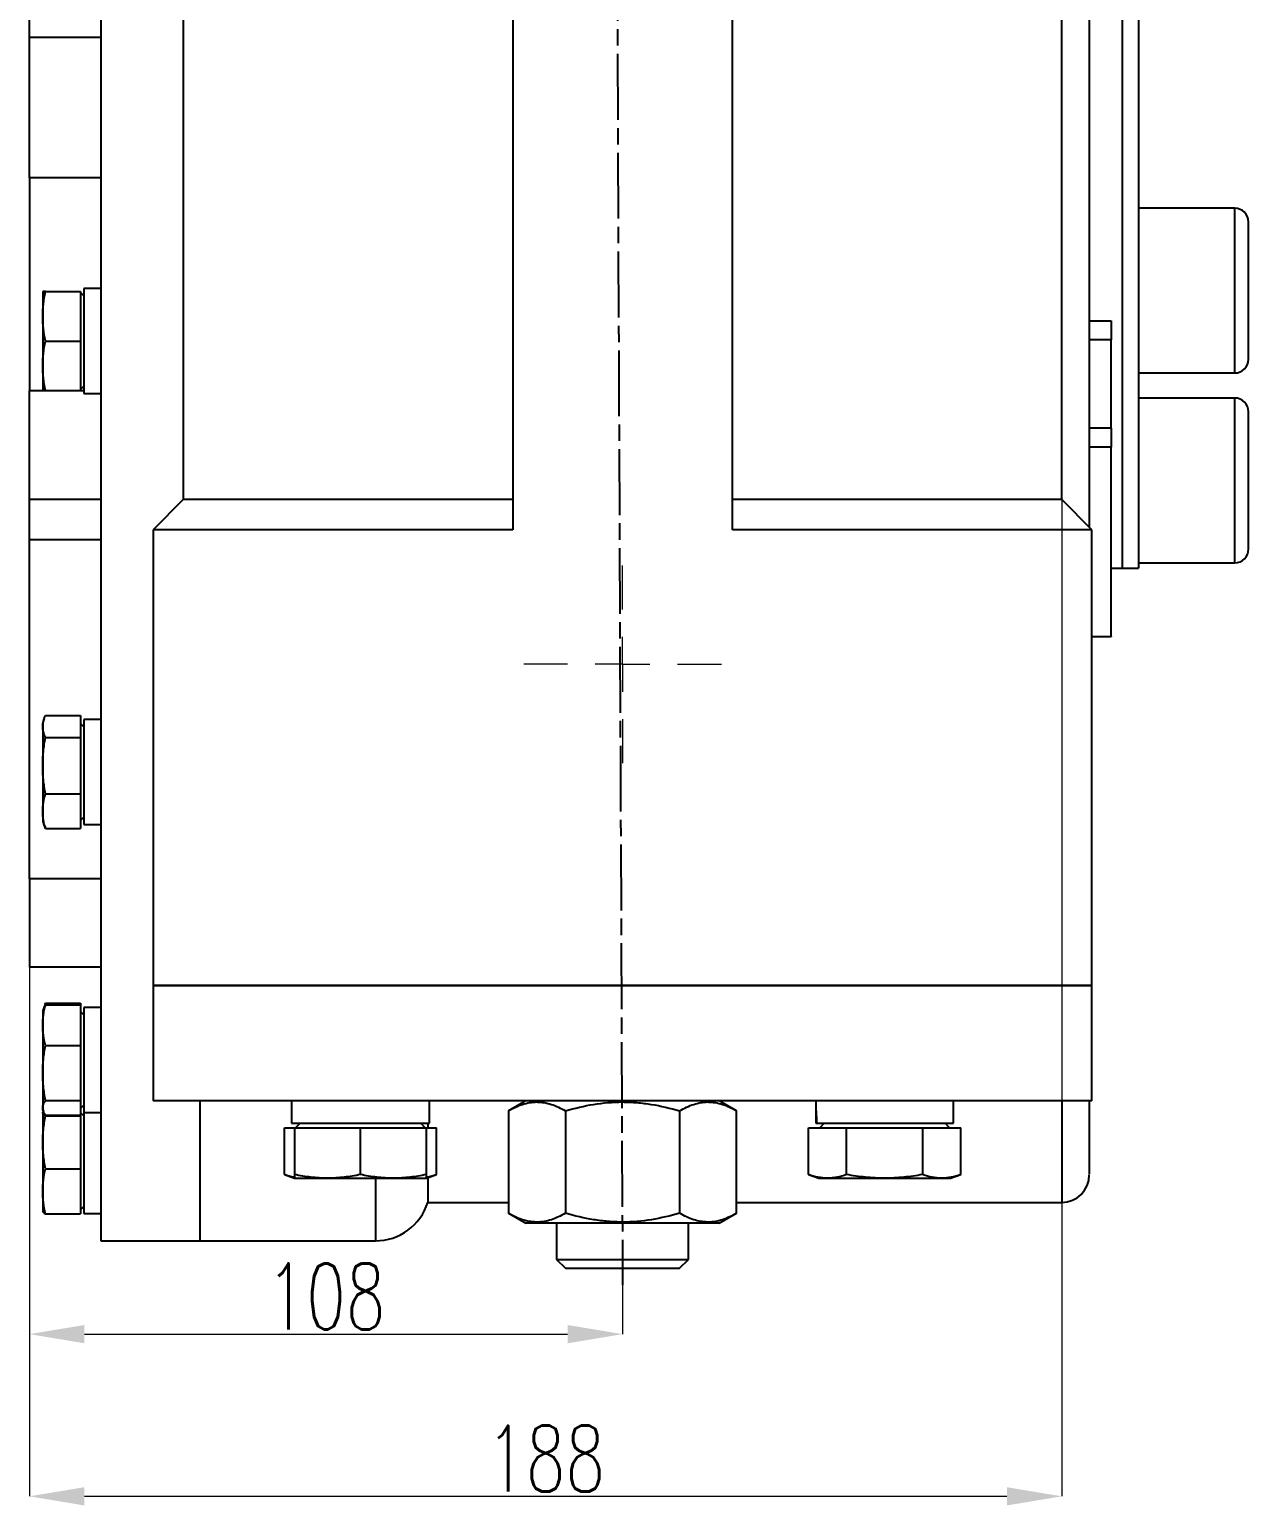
# Model space of a CAD drawing. Header units: millimetres. Extents: x 2180 to 4616, y 795 to 2518.
# Drawn here: x 2703.6 to 2925.6, y 1420.5 to 1689.4 of the extents above; entities that cross this region are included whole.
import ezdxf

# ---------------------------------------------------------------- set-up
doc = ezdxf.new("R2010")
doc.units = ezdxf.units.MM
doc.linetypes.add('AM_ISO08W050', pattern=[18, 12, -1.5, 3, -1.5])
for name, color, linetype, lineweight in [('10', 7, 'Continuous', 0), ('AM_5', 3, 'Continuous', 25), ('AM_7', 4, 'AM_ISO08W050', 25)]:
    doc.layers.add(name, color=color, linetype=linetype, lineweight=lineweight)
doc.styles.add('SLDTEXTSTYLE1', font='txt.shx', dxfattribs={"width": 0.7, "bigfont": 'gbcbig.shx'})
doc.dimstyles.new('SLDDIMSTYLE12$0', dxfattribs={"dimtxt": 12, "dimasz": 10, "dimexe": 0, "dimexo": 0.0625, "dimgap": 0.875, "dimtad": 1, "dimdec": 1, "dimlfac": 1.8, "dimrnd": 1e-09, "dimzin": 12, "dimdsep": 46, "dimtxsty": 'SLDTEXTSTYLE1', "dimcen": 0.09, "dimdle": 8.16, "dimclrd": 3, "dimclre": 3, "dimadec": 0, "dimazin": 3, "dimtfac": 1, "dimtdec": 1, "dimtofl": 0, "dimtmove": 0, "dimatfit": 3, "dimfxl": 0, "dimfrac": 2, "dimtolj": 1, "dimlwd": 5, "dimlwe": 5, "dimarcsym": 0})

# ---------------------------------------------------------------- blocks, each defined once
blk = doc.blocks.new('SW_CENTERMARKSYMBOL_17')
at = {"layer": '10', "color": 0}
for p, q in [((0, 1), (0, 1.8)), ((0, 0), (0, 0.5)), ((-1, 0), (-1.8, 0)), ((0, 0), (-0.5, 0)), ((0, 0), (0, -0.5)), ((0, 0), (0.5, 0)), ((1, 0), (1.8, 0)), ((0, -1), (0, -1.8))]:
    blk.add_line(p, q, dxfattribs=at)
blk = doc.blocks.new('*D60')
at = {"layer": 'AM_5', "color": 3, "lineweight": 5, "transparency": 16777216}
blk.add_line((2703.64, 1518.54), (2703.64, 1451.75), dxfattribs=at)
at = {"layer": 'AM_5', "color": 3, "linetype": 'Continuous', "lineweight": 5, "transparency": 16777216}
for p, q in [((2811.64, 1463.68), (2811.64, 1451.75)), ((2713.64, 1451.75), (2801.64, 1451.75))]:
    blk.add_line(p, q, dxfattribs=at)
at = {"layer": 'AM_5', "color": 3, "transparency": 16777216}
for points in [[(2713.64, 1453.41), (2713.64, 1450.08), (2703.64, 1451.75)], [(2801.64, 1453.41), (2801.64, 1450.08), (2811.64, 1451.75)]]:
    blk.add_solid(points, dxfattribs=at)
at = {"layer": 'Defpoints', "color": 0, "transparency": 16777216}
for p in [(2703.64, 1518.6), (2811.64, 1463.75), (2811.64, 1451.75)]:
    blk.add_point(p, dxfattribs=at)
at = {"layer": 'AM_5', "color": 0, "transparency": 16777216, "insert": (2757.64, 1458.62), "char_height": 12, "attachment_point": 5, "style": 'SLDTEXTSTYLE1'}
blk.add_mtext('\\A1;108', dxfattribs=at)
blk = doc.blocks.new('*D61')
at = {"layer": 'AM_5', "color": 3, "linetype": 'Continuous', "lineweight": 5, "transparency": 16777216}
for p, q in [((2891.64, 1603.68), (2891.64, 1422.21)), ((2713.64, 1422.21), (2881.64, 1422.21))]:
    blk.add_line(p, q, dxfattribs=at)
at = {"layer": 'AM_5', "color": 3, "lineweight": 5, "transparency": 16777216}
blk.add_line((2703.64, 1518.54), (2703.64, 1422.21), dxfattribs=at)
at = {"layer": 'AM_5', "color": 3, "transparency": 16777216}
for points in [[(2713.64, 1423.87), (2713.64, 1420.54), (2703.64, 1422.21)], [(2881.64, 1423.87), (2881.64, 1420.54), (2891.64, 1422.21)]]:
    blk.add_solid(points, dxfattribs=at)
at = {"layer": 'Defpoints', "color": 0, "transparency": 16777216}
for p in [(2891.64, 1603.75), (2703.64, 1518.6), (2891.64, 1422.21)]:
    blk.add_point(p, dxfattribs=at)
at = {"layer": 'AM_5', "color": 0, "transparency": 16777216, "insert": (2797.64, 1429.08), "char_height": 12, "attachment_point": 5, "style": 'SLDTEXTSTYLE1'}
blk.add_mtext('\\A1;188', dxfattribs=at)

msp = doc.modelspace()

# ---------------------------------------------------------------- linework, layer by layer
at = {"color": 7, "linetype": 'Continuous', "lineweight": 25}
for p, q in [((2716.641, 1981.747), (2716.641, 1468.747)), ((2791.641, 1852.247), (2791.641, 1598.247)), ((2831.641, 1598.247), (2831.641, 1852.247)), ((2731.641, 1846.747), (2731.641, 1661.686)), ((2902.641, 1810.676), (2902.641, 1591.247)), ((2905.641, 1810.676), (2905.641, 1591.247)), ((2891.641, 1603.747), (2891.641, 1702.931)), ((2703.641, 1687.989), (2703.641, 1694.797)), ((2703.641, 1662.381), (2703.641, 1687.989)), ((2703.641, 1687.989), (2716.641, 1687.989)), ((2703.641, 1662.381), (2703.641, 1623.578)), ((2716.641, 1662.381), (2703.641, 1662.381)), ((2731.641, 1661.686), (2731.641, 1603.747)), ((2923.141, 1656.809), (2905.641, 1656.809)), ((2923.141, 1641.809), (2923.141, 1656.809)), ((2706.041, 1641.638), (2706.041, 1637.131)), ((2706.548, 1641.643), (2712.941, 1641.643)), ((2706.548, 1641.633), (2712.941, 1641.633)), ((2712.941, 1641.643), (2712.941, 1641.633)), ((2712.941, 1641.633), (2712.941, 1632.628)), ((2713.541, 1640.873), (2712.941, 1641.473)), ((2716.641, 1642.188), (2713.541, 1642.188)), ((2713.541, 1642.188), (2713.541, 1623.088)), ((2923.141, 1626.809), (2923.141, 1641.809)), ((2706.041, 1637.131), (2706.041, 1628.131)), ((2896.641, 1636.311), (2900.641, 1636.311)), ((2900.641, 1636.311), (2900.641, 1632.861)), ((2706.548, 1632.628), (2712.941, 1632.628)), ((2712.941, 1632.628), (2712.941, 1623.633)), ((2900.641, 1632.861), (2896.641, 1632.861)), ((2900.641, 1616.76), (2900.641, 1632.861)), ((2706.041, 1628.131), (2706.041, 1623.638)), ((2905.641, 1626.809), (2923.141, 1626.809)), ((2712.941, 1623.803), (2713.541, 1624.403)), ((2713.541, 1623.578), (2703.641, 1623.578)), ((2703.641, 1603.833), (2703.641, 1623.578)), ((2706.548, 1623.633), (2712.941, 1623.633)), ((2713.541, 1623.088), (2716.641, 1623.088)), ((2923.141, 1622.247), (2905.641, 1622.247)), ((2923.141, 1592.247), (2923.141, 1622.247)), ((2900.641, 1616.76), (2896.641, 1616.76)), ((2900.641, 1616.76), (2900.641, 1613.309)), ((2900.641, 1613.309), (2896.641, 1613.309)), ((2900.641, 1578.807), (2900.641, 1613.309)), ((2703.641, 1603.833), (2716.641, 1603.833)), ((2703.641, 1596.496), (2703.641, 1603.833)), ((2731.641, 1603.747), (2726.141, 1598.247)), ((2791.641, 1603.747), (2731.641, 1603.747)), ((2891.641, 1603.747), (2831.641, 1603.747)), ((2897.141, 1598.247), (2891.641, 1603.747)), ((2726.141, 1598.247), (2726.141, 1515.247)), ((2791.641, 1598.247), (2726.141, 1598.247)), ((2897.141, 1598.247), (2831.641, 1598.247)), ((2897.141, 1515.247), (2897.141, 1598.247)), ((2703.641, 1596.496), (2716.641, 1596.496)), ((2703.641, 1534.671), (2703.641, 1596.496)), ((2905.641, 1592.247), (2923.141, 1592.247)), ((2900.641, 1591.247), (2902.641, 1591.247)), ((2902.641, 1591.247), (2905.641, 1591.247)), ((2897.141, 1578.807), (2900.641, 1578.807)), ((2900.641, 1578.785), (2897.141, 1578.785)), ((2900.641, 1578.807), (2900.641, 1578.785)), ((2706.324, 1563.904), (2706.041, 1563.127)), ((2706.041, 1563.127), (2706.041, 1562.439)), ((2706.041, 1562.439), (2706.041, 1555.294)), ((2706.548, 1564.432), (2712.941, 1564.432)), ((2712.941, 1564.432), (2712.941, 1560.446)), ((2713.541, 1562.362), (2712.941, 1562.962)), ((2716.641, 1563.677), (2713.541, 1563.677)), ((2713.541, 1563.677), (2713.541, 1544.577)), ((2706.548, 1560.446), (2712.941, 1560.446)), ((2712.941, 1560.446), (2712.941, 1550.142)), ((2706.041, 1555.294), (2706.041, 1546.982)), ((2706.548, 1550.142), (2712.941, 1550.142)), ((2712.941, 1550.142), (2712.941, 1543.823)), ((2706.041, 1546.982), (2706.041, 1545.127)), ((2712.941, 1545.292), (2713.541, 1545.892)), ((2706.041, 1545.127), (2706.324, 1544.351)), ((2706.406, 1544.381), (2706.548, 1543.823)), ((2706.548, 1543.823), (2712.941, 1543.823)), ((2713.541, 1544.577), (2716.641, 1544.577)), ((2716.641, 1534.671), (2703.641, 1534.671)), ((2703.641, 1534.671), (2703.641, 1518.598)), ((2716.641, 1518.598), (2703.641, 1518.598)), ((2726.141, 1515.247), (2726.141, 1494.247)), ((2726.141, 1515.247), (2897.141, 1515.247)), ((2811.641, 1515.247), (2726.141, 1515.247)), ((2897.141, 1515.247), (2811.641, 1515.247)), ((2897.141, 1494.247), (2897.141, 1515.247)), ((2706.17, 1511.022), (2706.041, 1510.668)), ((2706.548, 1512.061), (2706.17, 1511.022)), ((2706.548, 1511.704), (2706.275, 1510.984)), ((2706.502, 1511.826), (2706.548, 1512.061)), ((2706.548, 1512.061), (2712.941, 1512.061)), ((2706.548, 1511.704), (2712.941, 1511.704)), ((2712.941, 1512.061), (2712.941, 1511.704)), ((2712.941, 1511.704), (2712.941, 1504.349)), ((2716.641, 1511.218), (2713.541, 1511.218)), ((2713.541, 1511.218), (2713.541, 1492.118)), ((2706.041, 1510.668), (2706.041, 1508.027)), ((2713.541, 1509.903), (2712.941, 1510.503)), ((2706.041, 1508.027), (2706.041, 1499.331)), ((2706.548, 1504.349), (2712.941, 1504.349)), ((2712.941, 1504.349), (2712.941, 1494.313)), ((2706.041, 1499.331), (2706.041, 1492.973)), ((2706.041, 1492.973), (2706.041, 1492.668)), ((2706.041, 1492.668), (2706.17, 1492.315)), ((2706.041, 1492.169), (2706.163, 1492.333)), ((2706.041, 1492.169), (2706.041, 1486.684)), ((2706.548, 1494.313), (2712.941, 1494.313)), ((2712.941, 1494.313), (2712.941, 1491.633)), ((2712.941, 1492.833), (2713.541, 1493.433)), ((2713.541, 1491.482), (2712.941, 1492.082)), ((2713.541, 1492.118), (2716.641, 1492.118)), ((2713.541, 1492.118), (2713.541, 1473.697)), ((2811.641, 1494.247), (2726.141, 1494.247)), ((2734.641, 1494.247), (2734.641, 1468.747)), ((2751.361, 1494.247), (2751.361, 1490.147)), ((2776.461, 1490.147), (2776.461, 1494.247)), ((2794.016, 1494.247), (2790.856, 1492.423)), ((2790.856, 1492.423), (2790.856, 1473.771)), ((2801.249, 1492.423), (2801.249, 1473.771)), ((2897.141, 1494.247), (2811.641, 1494.247)), ((2822.033, 1492.423), (2822.033, 1473.771)), ((2832.426, 1492.423), (2829.266, 1494.247)), ((2832.426, 1473.771), (2832.426, 1492.423)), ((2846.821, 1494.247), (2846.821, 1490.147)), ((2871.921, 1490.147), (2871.921, 1494.247)), ((2891.641, 1494.247), (2891.641, 1475.747)), ((2706.548, 1491.633), (2712.941, 1491.633)), ((2706.548, 1491.486), (2712.941, 1491.486)), ((2712.941, 1491.633), (2712.941, 1491.486)), ((2712.941, 1491.486), (2712.941, 1481.881)), ((2750.055, 1480.823), (2750.055, 1489.347)), ((2750.055, 1489.347), (2751.911, 1489.347)), ((2751.361, 1490.147), (2776.461, 1490.147)), ((2751.911, 1489.347), (2751.911, 1480.823)), ((2751.911, 1489.347), (2763.911, 1489.347)), ((2752.911, 1490.147), (2752.111, 1489.347)), ((2763.911, 1480.823), (2763.911, 1489.347)), ((2763.911, 1489.347), (2775.911, 1489.347)), ((2775.711, 1489.347), (2774.911, 1490.147)), ((2775.911, 1480.823), (2775.911, 1489.347)), ((2775.911, 1489.347), (2777.768, 1489.347)), ((2776.18, 1490.147), (2776.18, 1489.347)), ((2777.768, 1480.823), (2777.768, 1489.347)), ((2845.514, 1480.823), (2845.514, 1489.347)), ((2845.514, 1489.347), (2852.442, 1489.347)), ((2846.821, 1490.147), (2847.046, 1490.147)), ((2847.046, 1490.147), (2871.921, 1490.147)), ((2848.371, 1490.147), (2847.571, 1489.347)), ((2852.442, 1480.823), (2852.442, 1489.347)), ((2852.442, 1489.347), (2866.299, 1489.347)), ((2866.299, 1489.347), (2866.299, 1480.823)), ((2866.299, 1489.347), (2873.227, 1489.347)), ((2871.171, 1489.347), (2870.371, 1490.147)), ((2873.227, 1480.823), (2873.227, 1489.347)), ((2706.041, 1486.684), (2706.041, 1477.762)), ((2706.548, 1481.881), (2712.941, 1481.881)), ((2712.941, 1481.881), (2712.941, 1473.642)), ((2750.055, 1480.823), (2751.911, 1480.147)), ((2751.911, 1480.147), (2757.911, 1480.147)), ((2757.911, 1480.147), (2769.911, 1480.147)), ((2766.641, 1480.147), (2766.641, 1468.747)), ((2769.911, 1480.147), (2775.911, 1480.147)), ((2775.911, 1480.147), (2777.768, 1480.823)), ((2776.18, 1480.245), (2776.18, 1475.747)), ((2845.514, 1480.823), (2847.371, 1480.147)), ((2847.371, 1480.147), (2848.978, 1480.147)), ((2848.978, 1480.147), (2859.371, 1480.147)), ((2859.371, 1480.147), (2869.763, 1480.147)), ((2869.763, 1480.147), (2871.371, 1480.147)), ((2871.371, 1480.147), (2873.227, 1480.823)), ((2706.041, 1477.762), (2706.041, 1474.247)), ((2706.548, 1473.642), (2712.941, 1473.642)), ((2712.941, 1474.412), (2713.541, 1475.012)), ((2713.541, 1473.697), (2716.641, 1473.697)), ((2776.18, 1475.747), (2790.856, 1475.747)), ((2790.856, 1473.771), (2794.016, 1471.947)), ((2829.266, 1471.947), (2832.426, 1473.771)), ((2832.426, 1475.747), (2891.641, 1475.747)), ((2829.266, 1471.947), (2794.016, 1471.947)), ((2799.641, 1471.947), (2799.641, 1465.371)), ((2823.641, 1465.371), (2823.641, 1471.947)), ((2716.641, 1468.747), (2734.641, 1468.747)), ((2734.641, 1468.747), (2766.641, 1468.747)), ((2799.641, 1465.371), (2801.265, 1463.747)), ((2799.641, 1465.371), (2811.641, 1465.371)), ((2811.641, 1465.371), (2823.641, 1465.371)), ((2822.017, 1463.747), (2823.641, 1465.371)), ((2801.265, 1463.747), (2822.017, 1463.747))]:
    msp.add_line(p, q, dxfattribs=at)
for centre, radius, start, end in [((2923.141, 1654.309), 2.5, 0, 90), ((2923.141, 1629.309), 2.5, 270, 0), ((2923.141, 1619.747), 2.5, 0, 90), ((2923.141, 1594.747), 2.5, 270, 0), ((2891.641, 1480.747), 5, 270, 0), ((2766.641, 1478.747), 10, 270, 342.5424)]:
    msp.add_arc(centre, radius, start, end, dxfattribs=at)
for centre, start_param, end_param in [((2859.371, 1494.247), 1.5707963, 1.7605494), ((2859.371, 1490.147), 1.4763478, 1.5707963)]:
    msp.add_ellipse(centre, major_axis=(0, 21.737), ratio=0.5773503, start_param=start_param, end_param=end_param, dxfattribs=at)
for points, knots in [([(2896.641, 1725.247), (2896.641, 1720.675), (2896.641, 1711.533), (2896.641, 1697.803), (2896.641, 1684.029), (2896.641, 1670.209), (2896.641, 1655.245), (2896.641, 1639.275), (2896.641, 1622.545), (2896.641, 1609.011), (2896.641, 1601.356), (2896.641, 1598.875)], [0, 0, 0, 0, 0.1032159, 0.2063517, 0.3109062, 0.4170991, 0.5243676, 0.6599283, 0.7966208, 0.9340784, 1, 1, 1, 1]), ([(2925.641, 1650.338), (2925.641, 1650.867), (2925.641, 1651.957), (2925.641, 1653.195), (2925.641, 1654.008), (2925.641, 1654.365), (2925.641, 1654.283), (2925.641, 1654.272)], [0, 0, 0, 0, 0.2232513, 0.4598752, 0.7063366, 0.9580282, 1, 1, 1, 1]), ([(2925.641, 1629.346), (2925.641, 1629.366), (2925.641, 1629.411), (2925.641, 1630.093), (2925.641, 1631.182), (2925.641, 1632.62), (2925.641, 1634.367), (2925.641, 1636.447), (2925.641, 1638.824), (2925.641, 1641.374), (2925.641, 1643.945), (2925.641, 1646.37), (2925.641, 1648.547), (2925.641, 1649.752), (2925.641, 1650.338)], [0, 0, 0, 0, 0.07405065, 0.1610745, 0.24462482, 0.32345336, 0.40228189, 0.48583222, 0.57285606, 0.66172668, 0.75059729, 0.83762114, 0.92117147, 1, 1, 1, 1]), ([(2706.041, 1641.638), (2706.041, 1641.639), (2706.088, 1641.639), (2706.264, 1641.641), (2706.391, 1641.642), (2706.548, 1641.643)], [0, 0, 0, 0, 0.5, 0.5, 1, 1, 1, 1]), ([(2706.548, 1641.633), (2706.391, 1641.634), (2706.264, 1641.635), (2706.088, 1641.636), (2706.041, 1641.637), (2706.041, 1641.638)], [0, 0, 0, 0, 0.5, 0.5, 1, 1, 1, 1]), ([(2706.041, 1637.131), (2706.041, 1637.888), (2706.088, 1638.642), (2706.264, 1640.142), (2706.391, 1640.889), (2706.548, 1641.633)], [0, 0, 0, 0, 0.5, 0.5, 1, 1, 1, 1]), ([(2706.548, 1632.628), (2706.391, 1633.373), (2706.264, 1634.12), (2706.088, 1635.62), (2706.041, 1636.373), (2706.041, 1637.131)], [0, 0, 0, 0, 0.5, 0.5, 1, 1, 1, 1]), ([(2706.041, 1628.131), (2706.041, 1628.888), (2706.088, 1629.64), (2706.264, 1631.139), (2706.391, 1631.885), (2706.548, 1632.628)], [0, 0, 0, 0, 0.5, 0.5, 1, 1, 1, 1]), ([(2706.548, 1623.633), (2706.391, 1624.377), (2706.264, 1625.123), (2706.088, 1626.621), (2706.041, 1627.374), (2706.041, 1628.131)], [0, 0, 0, 0, 0.5, 0.5, 1, 1, 1, 1]), ([(2706.041, 1623.638), (2706.041, 1623.637), (2706.088, 1623.636), (2706.264, 1623.635), (2706.391, 1623.634), (2706.548, 1623.633)], [0, 0, 0, 0, 0.5, 0.5, 1, 1, 1, 1]), ([(2925.641, 1606.816), (2925.641, 1607.58), (2925.641, 1609.152), (2925.641, 1611.504), (2925.641, 1613.783), (2925.641, 1615.837), (2925.641, 1617.527), (2925.641, 1618.773), (2925.641, 1619.491), (2925.641, 1619.789), (2925.641, 1619.725), (2925.641, 1619.715)], [0, 0, 0, 0, 0.1140161, 0.2348618, 0.3607315, 0.4892723, 0.6178131, 0.7436828, 0.8645284, 0.9785445, 1, 1, 1, 1]), ([(2925.641, 1594.779), (2925.641, 1594.793), (2925.641, 1594.825), (2925.641, 1595.416), (2925.641, 1596.487), (2925.641, 1598.045), (2925.641, 1599.985), (2925.641, 1602.185), (2925.641, 1604.489), (2925.641, 1606.056), (2925.641, 1606.816)], [0, 0, 0, 0, 0.0967106, 0.2229744, 0.3544874, 0.4887913, 0.6230952, 0.7546082, 0.880872, 1, 1, 1, 1]), ([(2706.041, 1562.439), (2706.041, 1562.775), (2706.088, 1563.108), (2706.264, 1563.772), (2706.391, 1564.103), (2706.548, 1564.432)], [0, 0, 0, 0, 0.5, 0.5, 1, 1, 1, 1]), ([(2706.548, 1560.446), (2706.391, 1560.776), (2706.264, 1561.106), (2706.088, 1561.77), (2706.041, 1562.104), (2706.041, 1562.439)], [0, 0, 0, 0, 0.5, 0.5, 1, 1, 1, 1]), ([(2706.041, 1555.294), (2706.041, 1556.161), (2706.088, 1557.023), (2706.264, 1558.74), (2706.391, 1559.595), (2706.548, 1560.446)], [0, 0, 0, 0, 0.5, 0.5, 1, 1, 1, 1]), ([(2706.548, 1550.142), (2706.391, 1550.994), (2706.264, 1551.848), (2706.088, 1553.565), (2706.041, 1554.427), (2706.041, 1555.294)], [0, 0, 0, 0, 0.5, 0.5, 1, 1, 1, 1]), ([(2706.041, 1546.982), (2706.041, 1547.514), (2706.088, 1548.043), (2706.264, 1549.095), (2706.391, 1549.619), (2706.548, 1550.142)], [0, 0, 0, 0, 0.5, 0.5, 1, 1, 1, 1]), ([(2706.548, 1543.823), (2706.391, 1544.345), (2706.264, 1544.869), (2706.088, 1545.922), (2706.041, 1546.451), (2706.041, 1546.982)], [0, 0, 0, 0, 0.5, 0.5, 1, 1, 1, 1]), ([(2706.041, 1508.027), (2706.041, 1508.645), (2706.088, 1509.261), (2706.264, 1510.486), (2706.391, 1511.096), (2706.548, 1511.704)], [0, 0, 0, 0, 0.5, 0.5, 1, 1, 1, 1]), ([(2706.548, 1504.349), (2706.391, 1504.957), (2706.264, 1505.567), (2706.088, 1506.792), (2706.041, 1507.408), (2706.041, 1508.027)], [0, 0, 0, 0, 0.5, 0.5, 1, 1, 1, 1]), ([(2706.041, 1499.331), (2706.041, 1500.175), (2706.088, 1501.015), (2706.264, 1502.687), (2706.391, 1503.52), (2706.548, 1504.349)], [0, 0, 0, 0, 0.5, 0.5, 1, 1, 1, 1]), ([(2706.548, 1494.313), (2706.391, 1495.143), (2706.264, 1495.975), (2706.088, 1497.647), (2706.041, 1498.487), (2706.041, 1499.331)], [0, 0, 0, 0, 0.5, 0.5, 1, 1, 1, 1]), ([(2706.041, 1492.973), (2706.041, 1493.198), (2706.088, 1493.423), (2706.264, 1493.869), (2706.391, 1494.092), (2706.548, 1494.313)], [0, 0, 0, 0, 0.5, 0.5, 1, 1, 1, 1]), ([(2706.548, 1491.633), (2706.391, 1491.854), (2706.264, 1492.077), (2706.088, 1492.523), (2706.041, 1492.747), (2706.041, 1492.973)], [0, 0, 0, 0, 0.5, 0.5, 1, 1, 1, 1]), ([(2706.548, 1491.486), (2706.391, 1491.599), (2706.264, 1491.712), (2706.088, 1491.94), (2706.041, 1492.054), (2706.041, 1492.169)], [0, 0, 0, 0, 0.5, 0.5, 1, 1, 1, 1]), ([(2790.856, 1492.423), (2791.705, 1492.913), (2792.559, 1493.317), (2794.286, 1493.876), (2795.159, 1494.03), (2796.263, 1494.031), (2796.485, 1494.022), (2796.927, 1493.985), (2797.148, 1493.957), (2797.806, 1493.847), (2798.242, 1493.738), (2799.543, 1493.318), (2800.399, 1492.913), (2801.249, 1492.423)], [0, 0, 0, 0, 0.25, 0.25, 0.5, 0.5, 0.5625, 0.5625, 0.625, 0.625, 0.75, 0.75, 1, 1, 1, 1]), ([(2801.249, 1492.423), (2802.945, 1492.913), (2804.655, 1493.317), (2808.109, 1493.876), (2809.854, 1494.03), (2812.063, 1494.031), (2812.507, 1494.022), (2813.391, 1493.985), (2813.831, 1493.957), (2815.148, 1493.847), (2816.02, 1493.738), (2818.621, 1493.318), (2820.334, 1492.913), (2822.033, 1492.423)], [0, 0, 0, 0, 0.25, 0.25, 0.5, 0.5, 0.5625, 0.5625, 0.625, 0.625, 0.75, 0.75, 1, 1, 1, 1]), ([(2822.033, 1492.423), (2822.882, 1492.913), (2823.736, 1493.317), (2825.463, 1493.876), (2826.336, 1494.03), (2827.44, 1494.031), (2827.662, 1494.022), (2828.104, 1493.985), (2828.325, 1493.957), (2828.983, 1493.847), (2829.419, 1493.738), (2830.719, 1493.318), (2831.576, 1492.913), (2832.426, 1492.423)], [0, 0, 0, 0, 0.25, 0.25, 0.5, 0.5, 0.5625, 0.5625, 0.625, 0.625, 0.75, 0.75, 1, 1, 1, 1]), ([(2896.641, 1494.247), (2896.641, 1493.195), (2896.641, 1490.637), (2896.641, 1487.418), (2896.641, 1484.485), (2896.641, 1482.22), (2896.641, 1480.866), (2896.641, 1480.894), (2896.641, 1480.905)], [0, 0, 0, 0, 0.1192599, 0.2899766, 0.4633676, 0.6385146, 0.859857, 1, 1, 1, 1]), ([(2706.041, 1486.684), (2706.041, 1487.492), (2706.088, 1488.296), (2706.264, 1489.896), (2706.391, 1490.692), (2706.548, 1491.486)], [0, 0, 0, 0, 0.5, 0.5, 1, 1, 1, 1]), ([(2706.548, 1481.881), (2706.391, 1482.675), (2706.264, 1483.472), (2706.088, 1485.072), (2706.041, 1485.876), (2706.041, 1486.684)], [0, 0, 0, 0, 0.5, 0.5, 1, 1, 1, 1]), ([(2706.041, 1477.762), (2706.041, 1478.455), (2706.088, 1479.145), (2706.264, 1480.517), (2706.391, 1481.2), (2706.548, 1481.881)], [0, 0, 0, 0, 0.5, 0.5, 1, 1, 1, 1]), ([(2751.911, 1480.313), (2751.87, 1480.317), (2751.246, 1480.377), (2750.63, 1480.608), (2750.055, 1480.823)], [0, 0, 0, 0, 0.0664346, 1, 1, 1, 1]), ([(2757.911, 1480.147), (2756.902, 1480.147), (2755.898, 1480.21), (2753.898, 1480.444), (2752.903, 1480.614), (2751.911, 1480.823)], [0, 0, 0, 0, 0.5, 0.5, 1, 1, 1, 1]), ([(2751.911, 1480.823), (2751.911, 1480.614), (2751.911, 1480.444), (2751.911, 1480.21), (2751.911, 1480.147), (2751.911, 1480.147)], [0, 0, 0, 0, 0.5, 0.5, 1, 1, 1, 1]), ([(2763.911, 1480.823), (2762.919, 1480.614), (2761.924, 1480.444), (2759.925, 1480.21), (2758.921, 1480.147), (2757.911, 1480.147)], [0, 0, 0, 0, 0.5, 0.5, 1, 1, 1, 1]), ([(2769.911, 1480.147), (2768.902, 1480.147), (2767.898, 1480.21), (2765.898, 1480.444), (2764.903, 1480.614), (2763.911, 1480.823)], [0, 0, 0, 0, 0.5, 0.5, 1, 1, 1, 1]), ([(2775.911, 1480.823), (2774.919, 1480.614), (2773.924, 1480.444), (2771.925, 1480.21), (2770.921, 1480.147), (2769.911, 1480.147)], [0, 0, 0, 0, 0.5, 0.5, 1, 1, 1, 1]), ([(2775.911, 1480.147), (2775.911, 1480.147), (2775.911, 1480.21), (2775.911, 1480.444), (2775.911, 1480.614), (2775.911, 1480.823)], [0, 0, 0, 0, 0.5, 0.5, 1, 1, 1, 1]), ([(2777.768, 1480.823), (2777.197, 1480.61), (2776.582, 1480.379), (2775.957, 1480.319), (2775.911, 1480.314)], [0, 0, 0, 0, 0.92594954, 1, 1, 1, 1]), ([(2848.978, 1480.147), (2848.395, 1480.147), (2847.816, 1480.21), (2846.661, 1480.444), (2846.087, 1480.614), (2845.514, 1480.823)], [0, 0, 0, 0, 0.5, 0.5, 1, 1, 1, 1]), ([(2852.442, 1480.823), (2851.87, 1480.614), (2851.295, 1480.444), (2850.141, 1480.21), (2849.561, 1480.147), (2848.978, 1480.147)], [0, 0, 0, 0, 0.5, 0.5, 1, 1, 1, 1]), ([(2859.371, 1480.147), (2858.205, 1480.147), (2857.045, 1480.21), (2854.737, 1480.444), (2853.588, 1480.614), (2852.442, 1480.823)], [0, 0, 0, 0, 0.5, 0.5, 1, 1, 1, 1]), ([(2866.299, 1480.823), (2865.153, 1480.614), (2864.004, 1480.444), (2861.696, 1480.21), (2860.536, 1480.147), (2859.371, 1480.147)], [0, 0, 0, 0, 0.5, 0.5, 1, 1, 1, 1]), ([(2869.763, 1480.147), (2869.18, 1480.147), (2868.6, 1480.21), (2867.446, 1480.444), (2866.872, 1480.614), (2866.299, 1480.823)], [0, 0, 0, 0, 0.5, 0.5, 1, 1, 1, 1]), ([(2873.227, 1480.823), (2872.654, 1480.614), (2872.08, 1480.444), (2870.926, 1480.21), (2870.346, 1480.147), (2869.763, 1480.147)], [0, 0, 0, 0, 0.5, 0.5, 1, 1, 1, 1]), ([(2706.548, 1473.642), (2706.391, 1474.323), (2706.264, 1475.007), (2706.088, 1476.379), (2706.041, 1477.069), (2706.041, 1477.762)], [0, 0, 0, 0, 0.5, 0.5, 1, 1, 1, 1]), ([(2706.041, 1474.325), (2706.041, 1474.21), (2706.088, 1474.096), (2706.264, 1473.869), (2706.391, 1473.755), (2706.548, 1473.642)], [0, 0, 0, 0, 0.5, 0.5, 1, 1, 1, 1]), ([(2801.249, 1473.771), (2800.4, 1473.282), (2799.546, 1472.878), (2797.819, 1472.319), (2796.946, 1472.165), (2795.842, 1472.163), (2795.62, 1472.173), (2795.178, 1472.21), (2794.957, 1472.237), (2794.299, 1472.347), (2793.863, 1472.456), (2792.562, 1472.876), (2791.706, 1473.281), (2790.856, 1473.771)], [0, 0, 0, 0, 0.25, 0.25, 0.5, 0.5, 0.5625, 0.5625, 0.625, 0.625, 0.75, 0.75, 1, 1, 1, 1]), ([(2822.033, 1473.771), (2820.336, 1473.282), (2818.627, 1472.878), (2815.173, 1472.319), (2813.428, 1472.165), (2811.219, 1472.163), (2810.775, 1472.173), (2809.891, 1472.21), (2809.451, 1472.237), (2808.134, 1472.347), (2807.262, 1472.456), (2804.661, 1472.876), (2802.948, 1473.281), (2801.249, 1473.771)], [0, 0, 0, 0, 0.25, 0.25, 0.5, 0.5, 0.5625, 0.5625, 0.625, 0.625, 0.75, 0.75, 1, 1, 1, 1]), ([(2832.426, 1473.771), (2831.577, 1473.282), (2830.722, 1472.878), (2828.995, 1472.319), (2828.123, 1472.165), (2827.018, 1472.163), (2826.796, 1472.173), (2826.354, 1472.21), (2826.134, 1472.237), (2825.476, 1472.347), (2825.04, 1472.456), (2823.739, 1472.876), (2822.883, 1473.281), (2822.033, 1473.771)], [0, 0, 0, 0, 0.25, 0.25, 0.5, 0.5, 0.5625, 0.5625, 0.625, 0.625, 0.75, 0.75, 1, 1, 1, 1])]:
    msp.add_open_spline(points, degree=3, knots=knots, dxfattribs=at)
at = {"layer": 'AM_7'}
msp.add_line((2809.222, 2044.926), (2811.653, 1460.747), dxfattribs=at)

# ---------------------------------------------------------------- block references
at = {"layer": '10', "xscale": 10, "yscale": 10, "zscale": 10}
msp.add_blockref('SW_CENTERMARKSYMBOL_17', (2811.641, 1573.747), dxfattribs=at)

# ---------------------------------------------------------------- dimensions: what is measured, and where the dimension line sits
at = {"layer": 'AM_5'}
for base, p2, override, picture, middle in [((2891.641, 1422.208), (2891.641, 1603.747), {"dimlfac": 1}, '*D61', (2797.641, 1429.083)), ((2811.641, 1451.747), (2811.641, 1463.747), {"dimlfac": 1, "dimpost": ''}, '*D60', (2757.641, 1458.622))]:
    dim = msp.add_linear_dim(base=base, p1=(2703.641, 1518.598), p2=p2, dimstyle='SLDDIMSTYLE12$0', override=override, dxfattribs=at)
    dim.commit()
    dim.dimension.update_dxf_attribs({"geometry": picture, "text_midpoint": middle})

doc.saveas('drawing.dxf')
